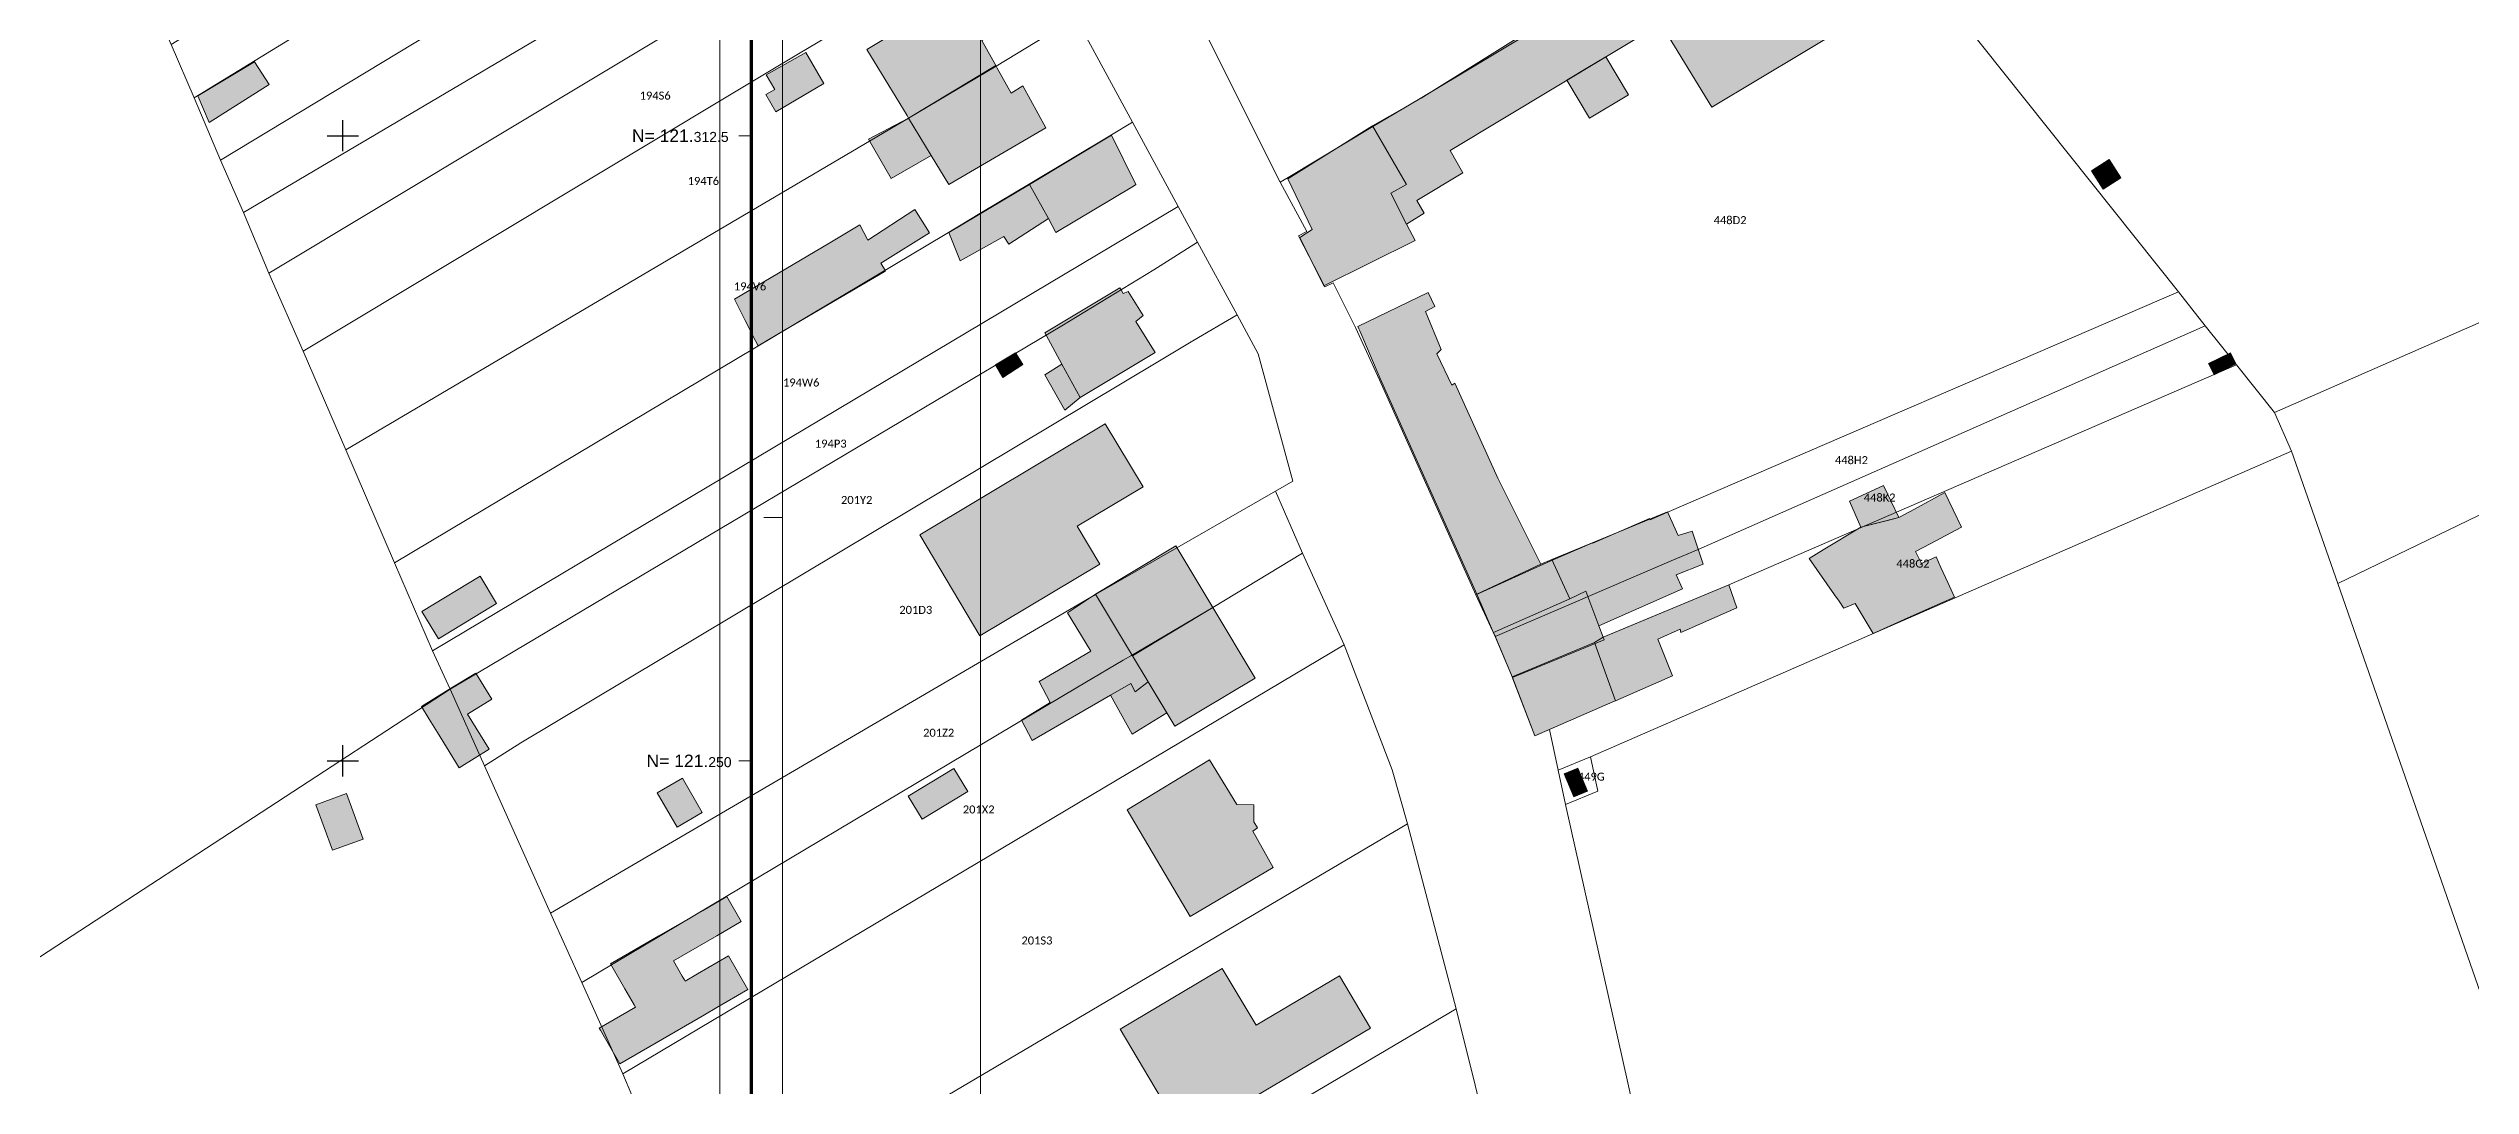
# Model space of a CAD drawing. Header units: metres. Extents: x 113120 to 240396, y 120329 to 242116.
# Drawn here: x 117220.6 to 117462.7, y 121217.5 to 121321.2 of the extents above; entities that cross this region are included whole.
import ezdxf

# ---------------------------------------------------------------- set-up
doc = ezdxf.new("R2010")
doc.units = ezdxf.units.M
doc.header["$LTSCALE"] = 3
doc.layers.get('0').update_dxf_attribs({"lineweight": 0})
for name, color, linetype, lineweight in [('Bpn_CaPa', 78, 'Continuous', 0), ('Bpn_ReBu', 4, 'Continuous', 0), ('Bpt_CaNu', 7, 'Continuous', 0), ('Carroyage(1)', 7, 'Continuous', 0), ('Hachure bâtiment', 11, 'Continuous', 0)]:
    doc.layers.add(name, color=color, linetype=linetype, lineweight=lineweight)
doc.layers.add('Carroyage(1)_Croix', color=7, linetype='Continuous')
doc.layers.add('Carroyage(1)_Textes', color=7, linetype='Continuous')
doc.styles.add('Legend', font='')
doc.styles.get("Standard").update_dxf_attribs({"font": 'arial.ttf'})
doc.styles.get('Legend').set_extended_font_data('Calibri')

msp = doc.modelspace()

# ---------------------------------------------------------------- hatches: boundary and pattern name
at = {"layer": 'Hachure bâtiment'}
h = msp.add_hatch(color=256, dxfattribs=at)
h.dxf.hatch_style = 1
h.paths.add_polyline_path([(117372.36, 121318.04), (117374.48, 121319.31), (117376.26, 121320.38), (117378.53, 121316.58), (117374.63, 121314.24)], flags=16)
h.paths.add_polyline_path([(117405.12, 121326.33), (117386.87, 121315.37), (117381.78, 121323.7), (117360.72, 121311.03), (117361.98, 121308.78), (117357.38, 121306.02), (117358.1, 121304.77), (117356.36, 121303.66), (117354.77, 121306.77), (117356.33, 121307.63), (117352.95, 121313.5), (117357.81, 121316.24), (117370.15, 121323.94), (117396.81, 121339.65), (117397.05, 121339.69)])
h = msp.add_hatch(color=256, dxfattribs=at)
h.dxf.hatch_style = 1
h.paths.add_polyline_path([(117315.29, 121319.52), (117306.57, 121314.26), (117306.41, 121314.52), (117302.38, 121321.13), (117312.2, 121327.03), (117314.82, 121322.72), (117313.88, 121322.03)])
h = msp.add_hatch(color=256, dxfattribs=at)
h.dxf.hatch_style = 1
h.paths.add_polyline_path([(117242.63, 121317.62), (117236.65, 121313.83), (117235.52, 121316.48), (117241.17, 121319.88)])
h = msp.add_hatch(color=256, dxfattribs=at)
h.dxf.hatch_style = 1
h.paths.add_polyline_path([(117298.11, 121317.71), (117293.28, 121314.9), (117292.28, 121316.62), (117293.18, 121317.13), (117292.33, 121318.58), (117296.28, 121320.83)])
h = msp.add_hatch(color=256, dxfattribs=at)
h.dxf.hatch_style = 1
h.paths.add_polyline_path([(117308.84, 121310.52), (117306.57, 121314.26), (117315.29, 121319.52), (117315.43, 121319.26), (117316.83, 121316.77), (117317.98, 121317.5), (117320.3, 121313.3), (117310.6, 121307.63)])
h = msp.add_hatch(color=256, dxfattribs=at)
h.dxf.hatch_style = 1
h.paths.add_polyline_path([(117304.84, 121308.22), (117302.57, 121312.17), (117306.57, 121314.26), (117308.84, 121310.52), (117308.84, 121310.52), (117304.84, 121308.21)])
h = msp.add_hatch(color=256, dxfattribs=at)
h.dxf.hatch_style = 1
h.paths.add_polyline_path([(117329.3, 121307.62), (117329.05, 121307.47), (117321.28, 121302.83), (117320.54, 121304.22), (117318.65, 121307.62), (117326.87, 121312.57)])
h = msp.add_hatch(color=256, dxfattribs=at)
h.dxf.hatch_style = 1
h.paths.add_polyline_path([(117356.33, 121307.63), (117354.77, 121306.77), (117356.36, 121303.66), (117357.2, 121302.03), (117348.07, 121297.5), (117345.68, 121302.32), (117346.93, 121303.13), (117344.47, 121308.18), (117352.95, 121313.5)])
h = msp.add_hatch(color=256, dxfattribs=at)
h.dxf.hatch_style = 1
h.paths.add_polyline_path([(117427.77, 121308.3), (117426, 121307.17), (117424.83, 121308.98), (117426.6, 121310.12)])
h = msp.add_hatch(color=256, dxfattribs=at)
h.dxf.hatch_style = 1
h.paths.add_polyline_path([(117320.54, 121304.22), (117316.58, 121301.67), (117316.08, 121302.43), (117311.73, 121300), (117310.59, 121302.81), (117318.65, 121307.62)])
h = msp.add_hatch(color=256, dxfattribs=at)
h.dxf.hatch_style = 1
h.paths.add_polyline_path([(117303.79, 121299.76), (117304.26, 121298.99), (117304.11, 121298.9), (117294.24, 121293.08), (117291.52, 121291.48), (117291.26, 121291.99), (117290.23, 121294.04), (117289.17, 121296.15), (117298.68, 121301.8), (117301.53, 121303.49), (117301.7, 121303.59), (117302.49, 121302.06), (117307.19, 121305.14), (117308.65, 121302.78), (117303.96, 121299.87)])
h = msp.add_hatch(color=256, dxfattribs=at)
h.dxf.hatch_style = 1
h.paths.add_polyline_path([(117327.81, 121297.08), (117328.02, 121296.72), (117328.53, 121296.93), (117330.02, 121294.52), (117329.3, 121293.93), (117331.23, 121290.83), (117323.71, 121286.32), (117321.89, 121289.67), (117320.31, 121292.56), (117320.18, 121292.8), (117327.7, 121297.28)])
h = msp.add_hatch(color=256, dxfattribs=at)
h.dxf.hatch_style = 1
h.paths.add_polyline_path([(117359.18, 121295.43), (117358.23, 121294.93), (117359.82, 121291.12), (117359.38, 121290.68), (117360.88, 121287.57), (117361.18, 121287.78), (117365.48, 121278.28), (117369.77, 121269.66), (117363.38, 121266.67), (117353.73, 121288.22), (117351.68, 121293), (117351.59, 121293.21), (117351.49, 121293.43), (117358.52, 121296.82)])
h = msp.add_hatch(color=256, dxfattribs=at)
h.dxf.hatch_style = 1
h.paths.add_polyline_path([(117317.98, 121289.63), (117316, 121288.33), (117315.27, 121289.6), (117317.27, 121290.78)])
h = msp.add_hatch(color=256, dxfattribs=at)
h.dxf.hatch_style = 1
h.paths.add_polyline_path([(117439.27, 121289.68), (117437.08, 121288.6), (117436.53, 121289.72), (117438.72, 121290.78)])
h = msp.add_hatch(color=256, dxfattribs=at)
h.dxf.hatch_style = 1
h.paths.add_polyline_path([(117323.71, 121286.32), (117322.18, 121285.08), (117320.18, 121288.6), (117321.89, 121289.67)])
h = msp.add_hatch(color=256, dxfattribs=at)
h.dxf.hatch_style = 1
h.paths.add_polyline_path([(117330.02, 121277.4), (117323.42, 121273.47), (117325.68, 121269.68), (117313.68, 121262.5), (117307.68, 121272.6), (117326.23, 121283.7)])
h = msp.add_hatch(color=256, dxfattribs=at)
h.dxf.hatch_style = 1
h.paths.add_polyline_path([(117407.13, 121275.18), (117410.16, 121276.83), (117411.85, 121273.37), (117408.71, 121271.7), (117407.25, 121270.92), (117407.83, 121269.72), (117409.31, 121270.4), (117409.78, 121269.35), (117410.47, 121267.85), (117411.14, 121266.38), (117409.76, 121265.76), (117406.78, 121264.43), (117403, 121262.74), (117401.2, 121265.75), (117400.07, 121265.28), (117400.04, 121265.32), (117399.59, 121265.96), (117399.15, 121266.6), (117396.6, 121270.24), (117398.01, 121271.09), (117401.77, 121273.36), (117404.42, 121274.04), (117405.58, 121274.34)])
h = msp.add_hatch(color=256, dxfattribs=at)
h.dxf.hatch_style = 1
h.paths.add_polyline_path([(117401.77, 121273.36), (117400.63, 121275.96), (117404.02, 121277.54), (117405.58, 121274.34)])
h = msp.add_hatch(color=256, dxfattribs=at)
h.dxf.hatch_style = 1
h.paths.add_polyline_path([(117383.5, 121272.53), (117384.9, 121272.97), (117386.02, 121269.68), (117383.3, 121268.6), (117383.93, 121267.22), (117375.57, 121263.52), (117374.27, 121266.98), (117372.67, 121266.22), (117370.89, 121270.12), (117382.43, 121274.89)])
h = msp.add_hatch(color=256, dxfattribs=at)
h.dxf.hatch_style = 1
h.paths.add_polyline_path([(117336.97, 121265.35), (117328.95, 121260.52), (117325.25, 121266.66), (117333.27, 121271.5)])
h = msp.add_hatch(color=256, dxfattribs=at)
h.dxf.hatch_style = 1
h.paths.add_polyline_path([(117372.67, 121266.22), (117365.05, 121262.85), (117364.96, 121263.05), (117363.38, 121266.67), (117369.77, 121269.66), (117370.89, 121270.12)])
h = msp.add_hatch(color=256, dxfattribs=at)
h.dxf.hatch_style = 1
h.paths.add_polyline_path([(117265.38, 121265.75), (117259.57, 121262.21), (117257.91, 121264.93), (117263.72, 121268.47)])
h = msp.add_hatch(color=256, dxfattribs=at)
h.dxf.hatch_style = 1
h.paths.add_polyline_path([(117328.95, 121260.52), (117330.53, 121257.9), (117329.22, 121256.9), (117328.77, 121257.73), (117326.75, 121256.57), (117318.93, 121252.03), (117317.87, 121254.07), (117320.73, 121255.83), (117319.62, 121257.93), (117324.8, 121260.97), (117322.47, 121264.82), (117325.25, 121266.66)])
h = msp.add_hatch(color=256, dxfattribs=at)
h.dxf.hatch_style = 1
h.paths.add_polyline_path([(117375.57, 121263.52), (117376.01, 121262.36), (117375.13, 121261.83), (117366.9, 121258.42), (117366.84, 121258.56), (117365.11, 121262.71), (117365.05, 121262.85), (117372.67, 121266.22), (117374.27, 121266.98)])
h = msp.add_hatch(color=256, dxfattribs=at)
h.dxf.hatch_style = 1
h.paths.add_polyline_path([(117389.37, 121265.3), (117383.78, 121262.83), (117383.72, 121263.17), (117381.47, 121262.18), (117382.93, 121258.52), (117377.23, 121256.01), (117375.13, 121261.83), (117376.01, 121262.36), (117388.58, 121267.6)])
h = msp.add_hatch(color=256, dxfattribs=at)
h.dxf.hatch_style = 1
h.paths.add_polyline_path([(117341.22, 121258.28), (117333.2, 121253.47), (117330.53, 121257.9), (117328.95, 121260.52), (117336.97, 121265.35)])
h = msp.add_hatch(color=256, dxfattribs=at)
h.dxf.hatch_style = 1
h.paths.add_polyline_path([(117377.23, 121256.01), (117376.97, 121255.9), (117369.18, 121252.52), (117366.98, 121258.21), (117366.9, 121258.42), (117375.13, 121261.83)])
h = msp.add_hatch(color=256, dxfattribs=at)
h.dxf.hatch_style = 1
h.paths.add_polyline_path([(117259.46, 121252.84), (117258.63, 121254.19), (117257.87, 121255.43), (117260.88, 121257.29), (117263.31, 121258.77), (117264.9, 121256.18), (117262.48, 121254.69), (117264.65, 121251.16), (117261.63, 121249.31), (117259.72, 121252.42)])
h = msp.add_hatch(color=256, dxfattribs=at)
h.dxf.hatch_style = 1
h.paths.add_polyline_path([(117326.75, 121256.57), (117328.77, 121257.73), (117329.22, 121256.9), (117330.53, 121257.9), (117332.38, 121254.82), (117328.91, 121252.66)])
h = msp.add_hatch(color=256, dxfattribs=at)
h.dxf.hatch_style = 1
h.paths.add_polyline_path([(117339.37, 121245.64), (117341.08, 121245.62), (117341.09, 121243.9), (117341.44, 121243.31), (117340.98, 121242.97), (117343.02, 121239.35), (117334.73, 121234.46), (117328.43, 121245.1), (117336.66, 121250.1)])
h = msp.add_hatch(color=256, dxfattribs=at)
h.dxf.hatch_style = 1
h.paths.add_polyline_path([(117285.93, 121244.83), (117283.42, 121243.38), (117281.42, 121246.82), (117283.97, 121248.28)])
h = msp.add_hatch(color=256, dxfattribs=at)
h.dxf.hatch_style = 1
h.paths.add_polyline_path([(117312.48, 121246.93), (117307.93, 121244.18), (117306.53, 121246.48), (117311.08, 121249.23)])
h = msp.add_hatch(color=256, dxfattribs=at)
h.dxf.hatch_style = 1
h.paths.add_polyline_path([(117374.43, 121246.98), (117373.08, 121246.4), (117372.1, 121248.7), (117373.47, 121249.28)])
h = msp.add_hatch(color=256, dxfattribs=at)
h.dxf.hatch_style = 1
h.paths.add_polyline_path([(117250.37, 121246.74), (117252.03, 121242.19), (117248.96, 121241.07), (117247.31, 121245.62)])
h = msp.add_hatch(color=256, dxfattribs=at)
h.dxf.hatch_style = 1
h.paths.add_polyline_path([(117290.51, 121227.15), (117287.4, 121225.34), (117286.17, 121224.63), (117281.33, 121221.83), (117277.7, 121219.73), (117275.75, 121223.09), (117275.63, 121223.3), (117279.26, 121225.4), (117279.13, 121225.63), (117278.21, 121227.21), (117276.77, 121229.7), (117281.61, 121232.5), (117285.96, 121235.02), (117288.4, 121236.43), (117289.84, 121233.95), (117287.39, 121232.53), (117283.05, 121230.02), (117283.94, 121228.48), (117284.1, 121228.2), (117284.15, 121228.12), (117284.22, 121227.99), (117285.45, 121228.71), (117288.57, 121230.51)])
h = msp.add_hatch(color=256, dxfattribs=at)
h.dxf.hatch_style = 1
h.paths.add_polyline_path([(117341.32, 121223.6), (117349.65, 121228.53), (117352.75, 121223.3), (117334.2, 121212.28), (117327.72, 121223.17), (117337.92, 121229.24)])

# ---------------------------------------------------------------- linework, layer by layer
at = {"flags": 128}
for points in [[(116736.27, 120667.93), (117313.77, 120667.93), (117313.77, 121484.68), (116736.27, 121484.68)], [(116775.21, 120723.71), (117287.71, 120723.71), (117287.71, 121453.71), (116775.21, 121453.71)]]:
    msp.add_lwpolyline(points, close=True, dxfattribs=at)
at = {"layer": 'Bpn_CaPa'}
for points in [[(117445.85, 121368.75), (117497.38, 121312.89), (117485.16, 121309.23), (117487.35, 121304.24), (117443.12, 121284.83), (117439.34, 121289.58), (117436.21, 121293.5), (117433.52, 121296.88), (117398.59, 121340.7), (117445.85, 121368.75)], [(117235.13, 121316.28), (117232.83, 121321.62), (117286.89, 121354.71), (117300.02, 121362.47), (117302.23, 121363.66), (117305.03, 121358.86), (117302.93, 121357.58), (117295.58, 121353.14), (117290.43, 121350.02), (117285.79, 121347.21), (117284.53, 121346.54), (117235.13, 121316.28)], [(117535.51, 121325.25), (117647.25, 121361.52), (117494.81, 121289.6), (117474.48, 121279.84), (117449.47, 121267.73), (117444.82, 121280.98), (117443.12, 121284.83), (117487.35, 121304.24), (117485.16, 121309.23), (117497.38, 121312.89), (117535.51, 121325.25)], [(117235.13, 121316.28), (117284.53, 121346.54), (117285.79, 121347.21), (117290.43, 121350.02), (117295.58, 121353.14), (117302.93, 121357.58), (117305.03, 121358.86), (117308.58, 121352.76), (117306.28, 121351.61), (117298.37, 121347.07), (117289.3, 121341.2), (117237.79, 121310.06), (117235.13, 121316.28)], [(117343.72, 121307.87), (117336.11, 121323.01), (117388.68, 121355.28), (117398.59, 121340.7), (117379.24, 121329.1), (117376.91, 121327.71), (117370.35, 121323.77), (117357.55, 121316.13), (117352.98, 121313.41), (117344.5, 121308.34), (117343.72, 121307.87)], [(117237.79, 121310.06), (117289.3, 121341.2), (117298.37, 121347.07), (117306.28, 121351.61), (117309.18, 121346.47), (117306.8, 121344.83), (117301.17, 121341.58), (117296.23, 121338.42), (117291.68, 121335.42), (117283.35, 121330.43), (117240.07, 121304.81), (117237.79, 121310.06)], [(117242.6, 121298.76), (117240.07, 121304.81), (117283.35, 121330.43), (117291.68, 121335.42), (117296.23, 121338.42), (117301.17, 121341.58), (117306.8, 121344.83), (117309.18, 121346.47), (117310.73, 121347.35), (117314.06, 121341.23), (117310.14, 121339.1), (117302.58, 121334.75), (117299.41, 121332.93), (117242.6, 121298.76)], [(117260.72, 121257.17), (117204.02, 121220.17), (117200.35, 121239.86), (117195.21, 121238.37), (117168.98, 121306.69), (117207.47, 121330.43), (117224.12, 121340.7), (117224.79, 121339.12), (117226.17, 121336.64), (117228.77, 121331.03), (117230.71, 121326.5), (117232.83, 121321.62), (117235.13, 121316.28), (117237.79, 121310.06), (117240.07, 121304.81), (117242.6, 121298.76), (117246.04, 121290.97), (117250.3, 121281.09), (117255.17, 121269.8), (117258.97, 121261), (117260.72, 121257.17)], [(117242.6, 121298.76), (117299.41, 121332.93), (117302.58, 121334.75), (117310.14, 121339.1), (117314.06, 121341.23), (117317.96, 121334.05), (117314.28, 121331.98), (117306.68, 121327.33), (117295.56, 121320.67), (117292.5, 121318.85), (117246.04, 121290.97), (117242.6, 121298.76)], [(117343.72, 121307.87), (117344.5, 121308.34), (117352.98, 121313.41), (117357.55, 121316.13), (117370.35, 121323.77), (117376.91, 121327.71), (117379.24, 121329.1), (117398.59, 121340.7), (117433.52, 121296.88), (117382.38, 121274.85), (117380.7, 121274.11), (117380.64, 121274.25), (117374.98, 121271.76), (117374.93, 121271.81), (117370.78, 121270.01), (117363.27, 121266.59), (117353.66, 121288.09), (117351.26, 121293.32), (117349, 121297.79), (117348.19, 121297.39), (117345.54, 121302.49), (117346.37, 121302.91), (117343.72, 121307.87)], [(117250.3, 121281.09), (117246.04, 121290.97), (117292.5, 121318.85), (117295.56, 121320.67), (117306.68, 121327.33), (117314.28, 121331.98), (117317.96, 121334.05), (117323.28, 121324.27), (117315.32, 121319.46), (117306.57, 121314.25), (117250.3, 121281.09)], [(117328.94, 121313.84), (117326.84, 121312.59), (117318.72, 121307.73), (117313.86, 121304.82), (117310.21, 121302.64), (117296.68, 121294.55), (117255.17, 121269.8), (117250.3, 121281.09), (117306.57, 121314.25), (117315.32, 121319.46), (117323.28, 121324.27), (117328.94, 121313.84)], [(117258.97, 121261), (117255.17, 121269.8), (117296.68, 121294.55), (117310.21, 121302.64), (117313.86, 121304.82), (117318.72, 121307.73), (117326.84, 121312.59), (117328.94, 121313.84), (117333.51, 121305.44), (117258.97, 121261)], [(117258.97, 121261), (117333.51, 121305.44), (117335.46, 121301.86), (117331.07, 121299.09), (117321.9, 121293.49), (117263.68, 121258.92), (117260.72, 121257.17), (117258.97, 121261)], [(117264.16, 121249.51), (117260.72, 121257.17), (117263.68, 121258.92), (117321.9, 121293.49), (117331.07, 121299.09), (117335.46, 121301.86), (117339.41, 121294.59), (117334.99, 121292), (117331.47, 121289.91), (117267.81, 121251.8), (117264.16, 121249.51)], [(117365.22, 121262.44), (117363.27, 121266.59), (117370.78, 121270.01), (117374.93, 121271.81), (117374.98, 121271.76), (117380.64, 121274.25), (117380.7, 121274.11), (117382.38, 121274.85), (117433.52, 121296.88), (117436.21, 121293.5), (117385.49, 121271.15), (117382.8, 121269.99), (117365.22, 121262.44)], [(117343.26, 121276.96), (117333.39, 121271.3), (117325.26, 121266.63), (117270.78, 121234.79), (117264.16, 121249.51), (117267.81, 121251.8), (117331.47, 121289.91), (117334.99, 121292), (117339.41, 121294.59), (117341.52, 121290.71), (117344.99, 121277.96), (117343.26, 121276.96)], [(117365.22, 121262.44), (117382.8, 121269.99), (117385.49, 121271.15), (117436.21, 121293.5), (117439.34, 121289.58), (117388.58, 121267.6), (117377.37, 121262.95), (117376, 121262.38), (117376.1, 121262.09), (117366.94, 121258.34), (117365.22, 121262.44)], [(117371.5, 121249.06), (117370.64, 121253.15), (117369.18, 121252.52), (117366.94, 121258.34), (117376.1, 121262.09), (117376, 121262.38), (117377.37, 121262.95), (117388.58, 121267.6), (117439.34, 121289.58), (117443.12, 121284.83), (117444.82, 121280.98), (117374.73, 121250.41), (117371.5, 121249.06)], [(117482.77, 121171.39), (117393.8, 121149.37), (117372.23, 121245.63), (117375.46, 121246.97), (117374.73, 121250.41), (117444.82, 121280.98), (117449.47, 121267.73), (117479.78, 121180.65), (117482.77, 121171.39)], [(117449.47, 121267.73), (117474.48, 121279.84), (117509.62, 121193.07), (117479.78, 121180.65), (117449.47, 121267.73)], [(117270.78, 121234.79), (117325.26, 121266.63), (117333.39, 121271.3), (117343.26, 121276.96), (117345.96, 121270.76), (117336.97, 121265.34), (117328.84, 121260.55), (117328.01, 121260.06), (117324.2, 121257.82), (117323.45, 121257.38), (117273.89, 121227.86), (117270.78, 121234.79)], [(117273.89, 121227.86), (117323.45, 121257.38), (117324.2, 121257.82), (117328.01, 121260.06), (117328.84, 121260.55), (117336.97, 121265.34), (117345.96, 121270.76), (117350.13, 121261.62), (117278, 121218.72), (117273.89, 121227.86)], [(117356.43, 121243.72), (117285.18, 121201.67), (117278, 121218.72), (117350.13, 121261.62), (117354.92, 121249.11), (117356.43, 121243.72)], [(117292.95, 121171.46), (117217.33, 121149.1), (117214.94, 121161.87), (117214.03, 121166.34), (117204.02, 121220.17), (117260.72, 121257.17), (117264.16, 121249.51), (117270.78, 121234.79), (117273.89, 121227.86), (117278, 121218.72), (117285.18, 121201.67), (117286.52, 121198.48), (117290.38, 121183.42), (117291.2, 121180.27), (117291.98, 121177.38), (117292.95, 121171.46)], [(117371.5, 121249.06), (117374.73, 121250.41), (117375.46, 121246.97), (117372.23, 121245.63), (117371.5, 121249.06)], [(117361.32, 121225.21), (117337.73, 121211.28), (117331.32, 121207.42), (117290.38, 121183.42), (117286.52, 121198.48), (117285.18, 121201.67), (117356.43, 121243.72), (117361.32, 121225.21)], [(117361.32, 121225.21), (117365.1, 121209.97), (117357.07, 121207.04), (117347.39, 121203.74), (117345.37, 121202.89), (117337.54, 121199.62), (117335.84, 121198.91), (117291.2, 121180.27), (117290.38, 121183.42), (117331.32, 121207.42), (117337.73, 121211.28), (117361.32, 121225.21)]]:
    msp.add_lwpolyline(points, close=True, dxfattribs=at)
at = {"layer": 'Bpn_ReBu'}
for points in [[(117405.12, 121326.33), (117386.87, 121315.37), (117381.78, 121323.7), (117360.72, 121311.03), (117361.98, 121308.78), (117357.38, 121306.02), (117358.1, 121304.77), (117356.36, 121303.66), (117354.77, 121306.77), (117356.33, 121307.63), (117352.95, 121313.5), (117357.81, 121316.24), (117370.15, 121323.94), (117396.81, 121339.65), (117397.05, 121339.69), (117405.12, 121326.33)], [(117315.29, 121319.52), (117306.57, 121314.26), (117306.41, 121314.52), (117302.38, 121321.13), (117312.2, 121327.03), (117314.82, 121322.72), (117313.88, 121322.03), (117315.29, 121319.52)], [(117242.63, 121317.62), (117236.65, 121313.83), (117235.52, 121316.48), (117241.17, 121319.88), (117242.63, 121317.62)], [(117298.11, 121317.71), (117293.28, 121314.9), (117292.28, 121316.62), (117293.18, 121317.13), (117292.33, 121318.58), (117296.28, 121320.83), (117298.11, 121317.71)], [(117372.36, 121318.04), (117374.48, 121319.31), (117376.26, 121320.38), (117378.53, 121316.58), (117374.63, 121314.24), (117372.36, 121318.04)], [(117308.84, 121310.52), (117306.57, 121314.26), (117315.29, 121319.52), (117315.43, 121319.26), (117316.83, 121316.77), (117317.98, 121317.5), (117320.3, 121313.3), (117310.6, 121307.63), (117308.84, 121310.52)], [(117304.84, 121308.22), (117302.57, 121312.17), (117306.57, 121314.26), (117308.84, 121310.52), (117308.84, 121310.52), (117304.84, 121308.21), (117304.84, 121308.22)], [(117329.3, 121307.62), (117329.05, 121307.47), (117321.28, 121302.83), (117320.54, 121304.22), (117318.65, 121307.62), (117326.87, 121312.57), (117329.3, 121307.62)], [(117356.33, 121307.63), (117354.77, 121306.77), (117356.36, 121303.66), (117357.2, 121302.03), (117348.07, 121297.5), (117345.68, 121302.32), (117346.93, 121303.13), (117344.47, 121308.18), (117352.95, 121313.5), (117356.33, 121307.63)], [(117427.77, 121308.3), (117426, 121307.17), (117424.83, 121308.98), (117426.6, 121310.12), (117427.77, 121308.3)], [(117320.54, 121304.22), (117316.58, 121301.67), (117316.08, 121302.43), (117311.73, 121300), (117310.59, 121302.81), (117318.65, 121307.62), (117320.54, 121304.22)], [(117303.79, 121299.76), (117304.26, 121298.99), (117304.11, 121298.9), (117294.24, 121293.08), (117291.52, 121291.48), (117291.26, 121291.99), (117290.23, 121294.04), (117289.17, 121296.15), (117298.68, 121301.8), (117301.53, 121303.49), (117301.7, 121303.59), (117302.49, 121302.06), (117307.19, 121305.14), (117308.65, 121302.78), (117303.96, 121299.87), (117303.79, 121299.76)], [(117327.81, 121297.08), (117328.02, 121296.72), (117328.53, 121296.93), (117330.02, 121294.52), (117329.3, 121293.93), (117331.23, 121290.83), (117323.71, 121286.32), (117321.89, 121289.67), (117320.31, 121292.56), (117320.18, 121292.8), (117327.7, 121297.28), (117327.81, 121297.08)], [(117359.18, 121295.43), (117358.23, 121294.93), (117359.82, 121291.12), (117359.38, 121290.68), (117360.88, 121287.57), (117361.18, 121287.78), (117365.48, 121278.28), (117369.77, 121269.66), (117363.38, 121266.67), (117353.73, 121288.22), (117351.68, 121293), (117351.59, 121293.21), (117351.49, 121293.43), (117358.52, 121296.82), (117359.18, 121295.43)], [(117317.98, 121289.63), (117316, 121288.33), (117315.27, 121289.6), (117317.27, 121290.78), (117317.98, 121289.63)], [(117439.27, 121289.68), (117437.08, 121288.6), (117436.53, 121289.72), (117438.72, 121290.78), (117439.27, 121289.68)], [(117323.71, 121286.32), (117322.18, 121285.08), (117320.18, 121288.6), (117321.89, 121289.67), (117323.71, 121286.32)], [(117330.02, 121277.4), (117323.42, 121273.47), (117325.68, 121269.68), (117313.68, 121262.5), (117307.68, 121272.6), (117326.23, 121283.7), (117330.02, 121277.4)], [(117407.13, 121275.18), (117410.16, 121276.83), (117411.85, 121273.37), (117408.71, 121271.7), (117407.25, 121270.92), (117407.83, 121269.72), (117409.31, 121270.4), (117409.78, 121269.35), (117410.47, 121267.85), (117411.14, 121266.38), (117409.76, 121265.76), (117406.78, 121264.43), (117403, 121262.74), (117401.2, 121265.75), (117400.07, 121265.28), (117400.04, 121265.32), (117399.59, 121265.96), (117399.15, 121266.6), (117396.6, 121270.24), (117398.01, 121271.09), (117401.77, 121273.36), (117404.42, 121274.04), (117405.58, 121274.34), (117407.13, 121275.18)], [(117401.77, 121273.36), (117400.63, 121275.96), (117404.02, 121277.54), (117405.58, 121274.34), (117401.77, 121273.36)], [(117383.5, 121272.53), (117384.9, 121272.97), (117386.02, 121269.68), (117383.3, 121268.6), (117383.93, 121267.22), (117375.57, 121263.52), (117374.27, 121266.98), (117372.67, 121266.22), (117370.89, 121270.12), (117382.43, 121274.89), (117383.5, 121272.53)], [(117336.97, 121265.35), (117328.95, 121260.52), (117325.25, 121266.66), (117333.27, 121271.5), (117336.97, 121265.35)], [(117372.67, 121266.22), (117365.05, 121262.85), (117364.96, 121263.05), (117363.38, 121266.67), (117369.77, 121269.66), (117370.89, 121270.12), (117372.67, 121266.22)], [(117265.38, 121265.75), (117259.57, 121262.21), (117257.91, 121264.93), (117263.72, 121268.47), (117265.38, 121265.75)], [(117328.95, 121260.52), (117330.53, 121257.9), (117329.22, 121256.9), (117328.77, 121257.73), (117326.75, 121256.57), (117318.93, 121252.03), (117317.87, 121254.07), (117320.73, 121255.83), (117319.62, 121257.93), (117324.8, 121260.97), (117322.47, 121264.82), (117325.25, 121266.66), (117328.95, 121260.52)], [(117375.57, 121263.52), (117376.01, 121262.36), (117375.13, 121261.83), (117366.9, 121258.42), (117366.84, 121258.56), (117365.11, 121262.71), (117365.05, 121262.85), (117372.67, 121266.22), (117374.27, 121266.98), (117375.57, 121263.52)], [(117389.37, 121265.3), (117383.78, 121262.83), (117383.72, 121263.17), (117381.47, 121262.18), (117382.93, 121258.52), (117377.23, 121256.01), (117375.13, 121261.83), (117376.01, 121262.36), (117388.58, 121267.6), (117389.37, 121265.3)], [(117341.22, 121258.28), (117333.2, 121253.47), (117330.53, 121257.9), (117328.95, 121260.52), (117336.97, 121265.35), (117341.22, 121258.28)], [(117377.23, 121256.01), (117376.97, 121255.9), (117369.18, 121252.52), (117366.98, 121258.21), (117366.9, 121258.42), (117375.13, 121261.83), (117377.23, 121256.01)], [(117259.46, 121252.84), (117258.63, 121254.19), (117257.87, 121255.43), (117260.88, 121257.29), (117263.31, 121258.77), (117264.9, 121256.18), (117262.48, 121254.69), (117264.65, 121251.16), (117261.63, 121249.31), (117259.72, 121252.42), (117259.46, 121252.84)], [(117326.75, 121256.57), (117328.77, 121257.73), (117329.22, 121256.9), (117330.53, 121257.9), (117332.38, 121254.82), (117328.91, 121252.66), (117326.75, 121256.57)], [(117339.37, 121245.64), (117341.08, 121245.62), (117341.09, 121243.9), (117341.44, 121243.31), (117340.98, 121242.97), (117343.02, 121239.35), (117334.73, 121234.46), (117328.43, 121245.1), (117336.66, 121250.1), (117339.37, 121245.64)], [(117285.93, 121244.83), (117283.42, 121243.38), (117281.42, 121246.82), (117283.97, 121248.28), (117285.93, 121244.83)], [(117312.48, 121246.93), (117307.93, 121244.18), (117306.53, 121246.48), (117311.08, 121249.23), (117312.48, 121246.93)], [(117374.43, 121246.98), (117373.08, 121246.4), (117372.1, 121248.7), (117373.47, 121249.28), (117374.43, 121246.98)], [(117250.37, 121246.74), (117252.03, 121242.19), (117248.96, 121241.07), (117247.31, 121245.62), (117250.37, 121246.74)], [(117290.51, 121227.15), (117287.4, 121225.34), (117286.17, 121224.63), (117281.33, 121221.83), (117277.7, 121219.73), (117275.75, 121223.09), (117275.63, 121223.3), (117279.26, 121225.4), (117279.13, 121225.63), (117278.21, 121227.21), (117276.77, 121229.7), (117281.61, 121232.5), (117285.96, 121235.02), (117288.4, 121236.43), (117289.84, 121233.95), (117287.39, 121232.53), (117283.05, 121230.02), (117283.94, 121228.48), (117284.1, 121228.2), (117284.15, 121228.12), (117284.22, 121227.99), (117285.45, 121228.71), (117288.57, 121230.51), (117290.51, 121227.15)], [(117341.32, 121223.6), (117349.65, 121228.53), (117352.75, 121223.3), (117334.2, 121212.28), (117327.72, 121223.17), (117337.92, 121229.24), (117341.32, 121223.6)]]:
    msp.add_lwpolyline(points, close=True, dxfattribs=at)
at = {"layer": 'Carroyage(1)'}
for p, q in [((117290.84, 121312.5), (117289.59, 121312.5)), ((117293.96, 121274.34), (117292.09, 121274.34)), ((117290.84, 121250), (117289.59, 121250))]:
    msp.add_line(p, q, dxfattribs=at)
msp.add_lwpolyline([(116768.96, 120717.46), (117293.96, 120717.46), (117293.96, 121459.96), (116768.96, 121459.96)], close=True, dxfattribs=at)
at = {"layer": 'Carroyage(1)', "const_width": 0.312}
msp.add_lwpolyline([(116772.09, 120720.59), (117290.84, 120720.59), (117290.84, 121456.84), (116772.09, 121456.84)], close=True, dxfattribs=at)
at = {"layer": 'Carroyage(1)_Croix'}
for p, q in [((117248.44, 121312.5), (117251.56, 121312.5)), ((117250, 121310.94), (117250, 121314.06)), ((117248.44, 121250), (117251.56, 121250)), ((117250, 121248.44), (117250, 121251.56))]:
    msp.add_line(p, q, dxfattribs=at)

# ---------------------------------------------------------------- texts
at = {"layer": 'Bpt_CaNu', "char_height": 0.8, "attachment_point": 7, "style": 'Legend'}
for s, insert in [('194S6', (117279.68, 121316.1)), ('194T6', (117284.48, 121307.57)), ('448D2', (117387.05, 121303.65)), ('194V6', (117289.1, 121297.03)), ('194W6', (117294.01, 121287.42)), ('194P3', (117297.2, 121281.31)), ('448H2', (117399.18, 121279.66)), ('201Y2', (117299.81, 121275.68)), ('448K2', (117402.06, 121275.92)), ('448G2', (117405.32, 121269.32)), ('201D3', (117305.64, 121264.69)), ('201Z2', (117308.02, 121252.41)), ('449G', (117373.48, 121248.02)), ('201X2', (117311.99, 121244.74)), ('201S3', (117317.85, 121231.64))]:
    msp.add_mtext(s, dxfattribs=dict(at, insert=insert))
at = {"layer": 'Carroyage(1)_Textes'}
for s, height, p in [('N= 121.', 1.25, (117278.91, 121311.88)), ('312.5', 1, (117285.08, 121311.88)), ('N= 121.', 1.25, (117280.37, 121249.38)), ('250', 1, (117286.54, 121249.38))]:
    msp.add_text(s, height=height, dxfattribs=at).set_placement(p)

doc.saveas('drawing.dxf')
